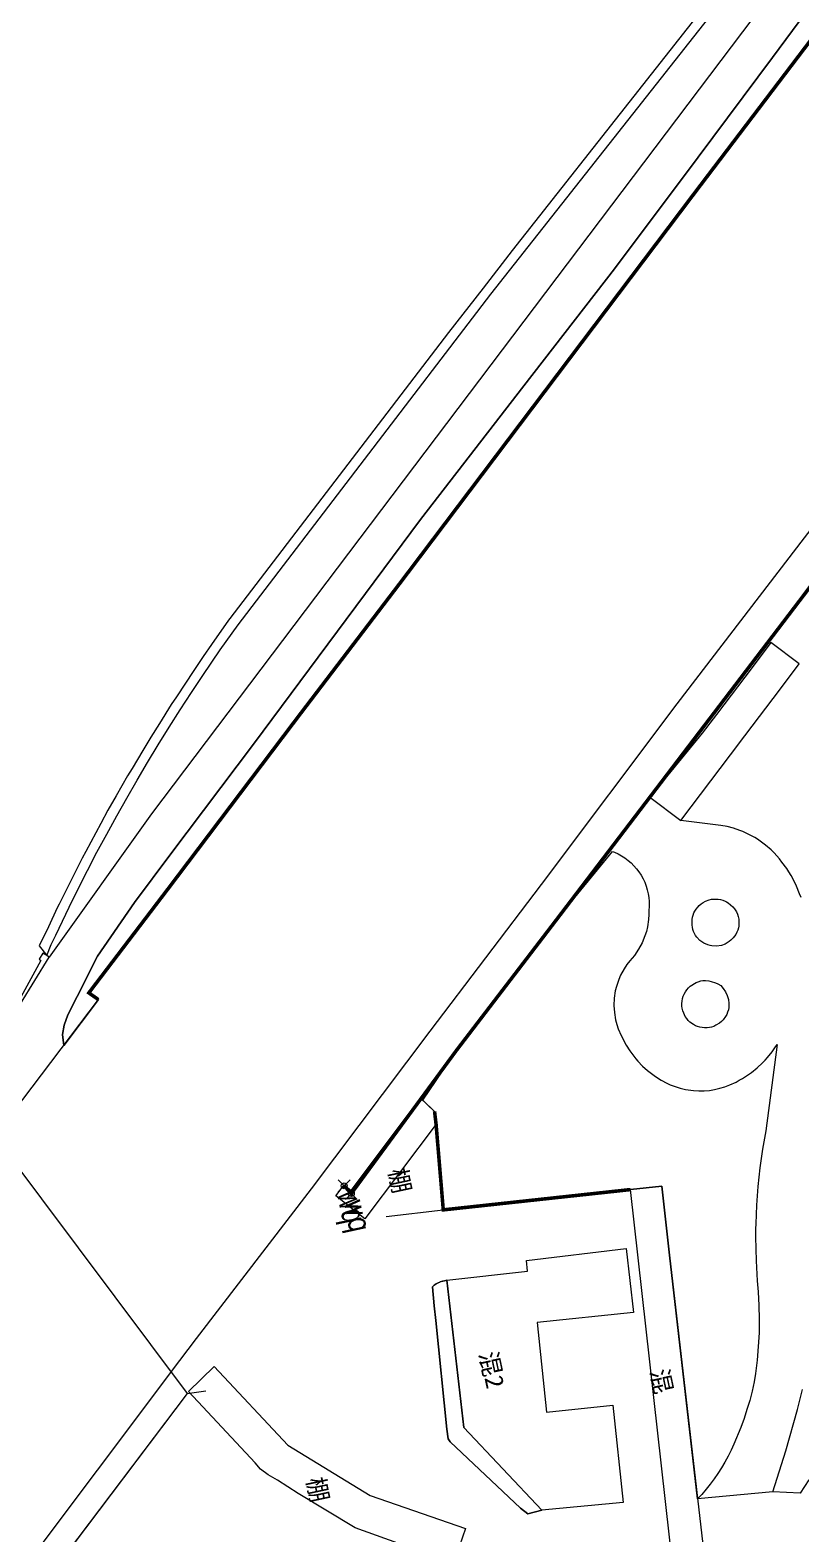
# Model space of a CAD drawing. Extents: x 526875 to 527530, y 3493038 to 3493574.
# Drawn here: x 527038.2 to 527103.5, y 3493333.6 to 3493461.1 of the extents above; entities that cross this region are included whole.
import ezdxf
from ezdxf.enums import TextEntityAlignment as Align

# ---------------------------------------------------------------- set-up
doc = ezdxf.new("R2010")
doc.units = 0
doc.header["$LTSCALE"] = 2
doc.header["$PDMODE"] = 35
doc.header["$PDSIZE"] = 0.5
for name, color, linetype in [('assist', 7, 'CONTINUOUS'), ('DLSS', 7, 'CONTINUOUS'), ('JMD', 7, 'CONTINUOUS'), ('SXSS', 7, 'CONTINUOUS'), ('ZDH', 3, 'CONTINUOUS'), ('交通辅助线_1000', 7, 'CONTINUOUS'), ('交通面_1000', 7, 'CONTINUOUS'), ('围墙', 7, 'CONTINUOUS'), ('植被线_1000', 7, 'CONTINUOUS'), ('植被面_1000', 7, 'CONTINUOUS'), ('面状居民地及垣栅Anno', 7, 'CONTINUOUS')]:
    doc.layers.add(name, color=color, linetype=linetype)
for name, color, linetype, lineweight in [('线状交通及附属设施辅助层', 7, 'CONTINUOUS', 30), ('线状居民地及垣栅辅助层', 7, 'CONTINUOUS', 30), ('线状工矿建（构）筑物及其他设施', 7, 'CONTINUOUS', 30), ('线状植被与土质', 7, 'CONTINUOUS', 30)]:
    doc.layers.add(name, color=color, linetype=linetype, lineweight=lineweight)
doc.styles.add('HZ', font='rs.shx', dxfattribs={"width": 0.8})
doc.styles.add('宋体', font='SimSun.ttf')
doc.styles.add('细等线体', font='', dxfattribs={"width": 0.8})
doc.styles.get('细等线体').set_extended_font_data('迷你简细等线')
doc.linetypes.add('443', pattern='A,9.4,[169,AAA.SHX,S=1,R=0,X=0,Y=0.15],0.6', length=10)

msp = doc.modelspace()

# ---------------------------------------------------------------- linework, layer by layer
at = {"layer": 'assist', "color": 252, "linetype": 'Continuous', "lineweight": 0, "flags": 128}
msp.add_lwpolyline([(527051.47, 3493345.52), (526981.63, 3493253.06), (526960.78, 3493269.55), (527032.96, 3493370.21)], close=True, dxfattribs=at)
at = {"layer": 'DLSS', "color": 252, "linetype": 'Continuous', "lineweight": 0}
for q in [(527053.05, 3493345.74), (526981.63, 3493253.06)]:
    msp.add_line((527051.47, 3493345.52), q, dxfattribs=at)
at = {"layer": 'JMD', "color": 252, "linetype": 'Continuous', "lineweight": 0, "elevation": -3.07}
for points in [[(527066.54, 3493360.32), (527064.07, 3493362.26), (527064.77, 3493363.19), (527065.38, 3493362.73), (527071.25, 3493370.55), (527072.44, 3493369.43), (527072.57, 3493368.33)], [(527095.42, 3493330.52), (527092.66, 3493330.59), (527089.05, 3493362.8), (527091.7, 3493363.09), (527092.36, 3493357.24)], [(527081.14, 3493351.53), (527081.94, 3493343.95), (527087.56, 3493344.54), (527088.43, 3493336.29), (527081.53, 3493335.64), (527074.92, 3493342.65), (527073.48, 3493355.11), (527080.31, 3493355.88), (527080.24, 3493356.78), (527088.68, 3493357.82), (527089.3, 3493352.39)], [(527057.24, 3493339.64), (527051.6, 3493345.7), (527053.75, 3493347.8), (527060, 3493341.14), (527066.99, 3493336.88), (527075.05, 3493334.09), (527074.05, 3493331.15), (527065.71, 3493334.14), (527060.88, 3493337.04), (527059.14, 3493338.17), (527058.34, 3493338.64), (527057.7, 3493339.12)]]:
    msp.add_lwpolyline(points, close=True, dxfattribs=at)
at = {"layer": 'SXSS', "color": 252, "linetype": 'Continuous', "lineweight": 0, "elevation": -3.07}
msp.add_lwpolyline([(527123.21, 3493498.44), (527079.02, 3493442.37), (527076.55, 3493439.19), (527073.63, 3493435.43), (527055.09, 3493411.19), (527054.99, 3493411.06), (527053.55, 3493409), (527052.82, 3493407.97), (527052.04, 3493406.79), (527050.56, 3493404.56), (527050.13, 3493403.91), (527049.12, 3493402.3), (527048.39, 3493401.13), (527047.72, 3493400.01), (527046.8, 3493398.48), (527046.42, 3493397.85), (527045.46, 3493396.16), (527044.76, 3493394.94), (527044.16, 3493393.82), (527042.89, 3493391.46), (527042.58, 3493390.89), (527041.67, 3493389.08), (527040.62, 3493386.99), (527040.47, 3493386.68), (527039.71, 3493385.07), (527038.94, 3493383.45), (527039.57, 3493382.63), (527039.24, 3493382.84), (527038.92, 3493382.32), (527039.08, 3493382.22), (527037.39, 3493379.1)], dxfattribs=at)
at = {"layer": 'ZDH', "linetype": 'Continuous', "lineweight": 0}
for p in [(527064.78, 3493363.12, 16.45), (527065.39, 3493362.47, 16.45)]:
    msp.add_point(p, dxfattribs=at)
at = {"layer": '交通辅助线_1000', "color": 252, "lineweight": 0, "elevation": -3.07}
for points in [[(527015.76, 3493301.61), (527050.84, 3493348.31), (527052.26, 3493350.18), (527062.01, 3493362.86), (527072.07, 3493376.22), (527081.51, 3493388.66), (527092.99, 3493403.96), (527105.37, 3493420.09), (527157.58, 3493489.2)], [(527103.18, 3493467.08), (527048.45, 3493394.65), (527039.79, 3493382.5)], [(527105.7, 3493464.99), (527101.09, 3493458.75), (527094.79, 3493450.3), (527087.68, 3493440.83), (527080.02, 3493430.91), (527071.25, 3493419.59), (527065.77, 3493412.2), (527057.09, 3493400.54), (527050.08, 3493391.26), (527047, 3493387.14), (527043.88, 3493382.59), (527042.14, 3493379.15), (527041.37, 3493377.6), (527041.06, 3493376.73), (527040.92, 3493375.95), (527041.01, 3493375.01)], [(527073.48, 3493355.11), (527073.29, 3493355.08), (527073.14, 3493355.04), (527073.1, 3493355.04), (527072.92, 3493354.97), (527072.88, 3493354.95), (527072.74, 3493354.9), (527072.62, 3493354.83), (527072.57, 3493354.8), (527072.5, 3493354.75), (527072.41, 3493354.7), (527072.26, 3493354.57), (527072.42, 3493352.95), (527072.54, 3493351.71), (527073.49, 3493342.49), (527073.6, 3493341.69), (527073.75, 3493341.41), (527079.72, 3493335.81), (527080.35, 3493335.31), (527081.53, 3493335.64)]]:
    msp.add_lwpolyline(points, dxfattribs=at)
at = {"layer": '交通面_1000', "color": 252, "lineweight": 0, "elevation": -3.07}
msp.add_lwpolyline([(527036.75, 3493369.38), (527043.95, 3493378.9), (527043.14, 3493379.47), (527049.88, 3493388.32), (527060.85, 3493402.83), (527069.67, 3493414.4), (527094.59, 3493447.4), (527106.36, 3493462.89), (527108.72, 3493465.93), (527112.6, 3493471.03), (527150.12, 3493520.64), (527160.27, 3493533.97), (527171.78, 3493549.27), (527175.26, 3493553.84)], dxfattribs=at)
at = {"layer": '围墙', "color": 252, "linetype": '443', "lineweight": 0}
msp.add_line((527068.33, 3493360.52, -3.07), (527073.18, 3493361.08, -3.07), dxfattribs=at)
msp.add_lwpolyline([(527159.92, 3493487.85, 0.3, 0.3, 0), (527121.74, 3493437.04, 0.3, 0.3, 0), (527112.54, 3493424.92, 0.3, 0.3, 0), (527103.8, 3493413.26, 0.3, 0.3, 0), (527082.79, 3493385.69, 0.3, 0.3, 0), (527074.3, 3493374.6, 0.3, 0.3, 0), (527065.39, 3493362.47, 0.3, 0.3, 0), (527064.78, 3493363.12, 0, 0, 0)], format="xyseb", dxfattribs=at)
at = {"layer": '围墙', "color": 252, "linetype": '443', "lineweight": 0, "const_width": 0.3, "elevation": -3.07}
for points in [[(527043.95, 3493378.9), (527043.14, 3493379.47), (527049.88, 3493388.32), (527060.85, 3493402.83), (527069.67, 3493414.4), (527094.59, 3493447.4), (527106.36, 3493462.89), (527108.72, 3493465.93), (527112.6, 3493471.03)], [(527072.44, 3493369.43), (527072.57, 3493368.33), (527073.18, 3493361.08), (527089.05, 3493362.8)]]:
    msp.add_lwpolyline(points, dxfattribs=at)
at = {"layer": '植被线_1000', "color": 252, "lineweight": 0}
msp.add_line((527101.1, 3493337.2, -3.07), (527094.72, 3493336.59, -3.07), dxfattribs=at)
at = {"layer": '植被线_1000', "color": 252, "lineweight": 0, "elevation": -3.07}
for points in [[(527096.77, 3493383.49), (527096.34, 3493383.42), (527095.95, 3493383.45), (527095.79, 3493383.48), (527095.59, 3493383.54), (527095.27, 3493383.68), (527095.09, 3493383.79), (527094.93, 3493383.92), (527094.68, 3493384.18), (527094.57, 3493384.33), (527094.47, 3493384.5), (527094.39, 3493384.67), (527094.33, 3493384.85), (527094.29, 3493385.03), (527094.27, 3493385.22), (527094.28, 3493385.7), (527094.3, 3493385.88), (527094.35, 3493386.06), (527094.41, 3493386.24), (527094.5, 3493386.4), (527094.6, 3493386.56), (527094.74, 3493386.73), (527094.88, 3493386.88), (527095.04, 3493387.02), (527095.21, 3493387.14), (527095.4, 3493387.24), (527095.72, 3493387.35), (527095.92, 3493387.4), (527096.12, 3493387.42), (527096.47, 3493387.41), (527096.68, 3493387.38), (527096.88, 3493387.32), (527097.08, 3493387.24), (527097.19, 3493387.18), (527097.33, 3493387.09), (527097.53, 3493386.94), (527097.71, 3493386.77), (527097.87, 3493386.58), (527098.02, 3493386.35), (527098.11, 3493386.15), (527098.17, 3493385.93), (527098.22, 3493385.71), (527098.24, 3493385.57), (527098.24, 3493385.34), (527098.22, 3493385.12), (527098.2, 3493384.97), (527098.14, 3493384.78), (527098.07, 3493384.6), (527097.98, 3493384.43), (527097.87, 3493384.27), (527097.75, 3493384.12), (527097.56, 3493383.93), (527097.41, 3493383.81), (527097.25, 3493383.7), (527097.08, 3493383.61)], [(527097.25, 3493379.25), (527097.35, 3493378.92), (527097.39, 3493378.56), (527097.37, 3493378.22), (527097.34, 3493378.03), (527097.28, 3493377.84), (527097.21, 3493377.65), (527097.11, 3493377.48), (527096.89, 3493377.18), (527096.75, 3493377.03), (527096.59, 3493376.9), (527096.29, 3493376.72), (527096.1, 3493376.63), (527095.9, 3493376.57), (527095.75, 3493376.54), (527095.54, 3493376.51), (527095.33, 3493376.51), (527095.12, 3493376.53), (527094.92, 3493376.57), (527094.72, 3493376.63), (527094.56, 3493376.69), (527094.38, 3493376.79), (527094.09, 3493376.99), (527093.94, 3493377.13), (527093.81, 3493377.29), (527093.69, 3493377.46), (527093.62, 3493377.6), (527093.56, 3493377.74), (527093.48, 3493377.96), (527093.43, 3493378.18), (527093.41, 3493378.33), (527093.4, 3493378.56), (527093.42, 3493378.78), (527093.45, 3493378.98), (527093.51, 3493379.18), (527093.59, 3493379.37), (527093.7, 3493379.56), (527093.81, 3493379.73), (527093.95, 3493379.89), (527094.11, 3493380.03), (527094.24, 3493380.13), (527094.46, 3493380.27), (527094.62, 3493380.35), (527094.78, 3493380.41), (527095.02, 3493380.49), (527095.19, 3493380.53), (527095.39, 3493380.52), (527095.69, 3493380.49), (527095.88, 3493380.44), (527096.26, 3493380.32), (527096.44, 3493380.24), (527096.7, 3493380.09), (527096.91, 3493379.85), (527097.1, 3493379.56)]]:
    msp.add_lwpolyline(points, close=True, dxfattribs=at)
msp.add_lwpolyline([(527104.17, 3493338.21), (527103.44, 3493337.08), (527101.1, 3493337.2), (527102.22, 3493340.66), (527103.21, 3493344.16), (527103.63, 3493345.86)], dxfattribs=at)
at = {"layer": '植被面_1000', "color": 252, "lineweight": 0, "elevation": -3.07}
for points in [[(527103.18, 3493467.08), (527048.45, 3493394.65), (527039.79, 3493382.5), (527039.57, 3493382.63), (527039.96, 3493383.56), (527040.33, 3493384.36), (527041.46, 3493386.72), (527042.23, 3493388.28), (527043.03, 3493389.84), (527043.83, 3493391.39), (527044.66, 3493392.93), (527045.5, 3493394.46), (527046.36, 3493395.98), (527047.23, 3493397.5), (527048.12, 3493399), (527049.02, 3493400.49), (527049.94, 3493401.98), (527050.88, 3493403.45), (527051.83, 3493404.92), (527052.8, 3493406.37), (527054.28, 3493408.54), (527055.79, 3493410.67), (527077.22, 3493438.68), (527124.07, 3493498.12)], [(527100.74, 3493409.35), (527120.32, 3493435.17), (527158.7, 3493486.23)], [(527106.36, 3493462.89), (527094.59, 3493447.4), (527069.67, 3493414.4), (527060.85, 3493402.83), (527049.88, 3493388.32), (527043.14, 3493379.47), (527043.95, 3493378.9), (527041.01, 3493375.01), (527040.92, 3493375.95), (527041.06, 3493376.73), (527041.37, 3493377.6), (527042.14, 3493379.15), (527043.88, 3493382.59), (527047, 3493387.14), (527050.08, 3493391.26), (527057.09, 3493400.54), (527065.77, 3493412.2), (527071.25, 3493419.59), (527080.02, 3493430.91), (527087.68, 3493440.83), (527094.79, 3493450.3), (527101.09, 3493458.75), (527105.7, 3493464.99)], [(527103.5, 3493387.55), (527103.38, 3493387.87), (527103.13, 3493388.51), (527102.98, 3493388.82), (527102.65, 3493389.43), (527102.48, 3493389.72), (527102.29, 3493390.01), (527101.88, 3493390.56), (527101.67, 3493390.83), (527101.21, 3493391.34), (527100.96, 3493391.58), (527100.5, 3493392), (527100.05, 3493392.33), (527099.81, 3493392.49), (527099.58, 3493392.64), (527099.08, 3493392.9), (527098.57, 3493393.14), (527098.31, 3493393.24), (527097.78, 3493393.42), (527097.24, 3493393.56), (527096.69, 3493393.66), (527093.3, 3493394.07)], [(527104.17, 3493338.21), (527103.44, 3493337.08), (527101.1, 3493337.2), (527102.22, 3493340.66), (527103.21, 3493344.16), (527103.63, 3493345.86)]]:
    msp.add_lwpolyline(points, dxfattribs=at)
for points in [[(527097.05, 3493339.71), (527096.76, 3493339.22), (527096.46, 3493338.75), (527096.14, 3493338.29), (527095.8, 3493337.84), (527095.45, 3493337.4), (527095.08, 3493336.97), (527094.72, 3493336.59), (527092.36, 3493357.24), (527091.7, 3493363.09), (527089.05, 3493362.8), (527073.18, 3493361.08), (527072.57, 3493368.33), (527072.44, 3493369.43), (527071.44, 3493370.38), (527074.3, 3493374.6), (527082.79, 3493385.69), (527087.51, 3493391.46), (527087.69, 3493391.39), (527087.99, 3493391.25), (527088.29, 3493391.09), (527088.57, 3493390.9), (527088.84, 3493390.7), (527089.1, 3493390.48), (527089.33, 3493390.24), (527089.55, 3493389.99), (527089.76, 3493389.72), (527089.94, 3493389.44), (527090.11, 3493389.14), (527090.25, 3493388.84), (527090.37, 3493388.52), (527090.47, 3493388.2), (527090.54, 3493387.87), (527090.6, 3493387.54), (527090.63, 3493387.21), (527090.63, 3493386.87), (527090.6, 3493386.37), (527090.6, 3493386.11), (527090.57, 3493385.7), (527090.48, 3493385.08), (527090.39, 3493384.68), (527090.26, 3493384.29), (527090.03, 3493383.71), (527089.73, 3493383.16), (527089.38, 3493382.65), (527088.98, 3493382.18), (527088.73, 3493381.86), (527088.5, 3493381.52), (527088.21, 3493380.98), (527088.05, 3493380.6), (527087.85, 3493380.02), (527087.76, 3493379.63), (527087.67, 3493379.02), (527087.64, 3493378.41), (527087.68, 3493377.8), (527087.78, 3493377.19), (527087.88, 3493376.8), (527088.01, 3493376.41), (527088.25, 3493375.85), (527088.69, 3493375.03), (527088.99, 3493374.55), (527089.15, 3493374.32), (527089.5, 3493373.88), (527089.68, 3493373.67), (527090.07, 3493373.26), (527090.49, 3493372.89), (527090.93, 3493372.54), (527091.17, 3493372.38), (527091.64, 3493372.08), (527092.14, 3493371.82), (527092.41, 3493371.69), (527092.83, 3493371.53), (527093.27, 3493371.4), (527093.71, 3493371.29), (527094.15, 3493371.22), (527094.38, 3493371.19), (527094.83, 3493371.17), (527095.28, 3493371.18), (527095.73, 3493371.21), (527096.18, 3493371.28), (527096.62, 3493371.38), (527097.05, 3493371.51), (527097.48, 3493371.67), (527098, 3493371.91), (527098.27, 3493372.06), (527098.54, 3493372.21), (527099.05, 3493372.55), (527099.3, 3493372.73), (527099.78, 3493373.12), (527100.24, 3493373.54), (527100.45, 3493373.76), (527100.66, 3493373.99), (527101.05, 3493374.47), (527101.23, 3493374.72), (527101.48, 3493375.1), (527100.51, 3493367.79), (527100.23, 3493366.22), (527100, 3493364.65), (527099.83, 3493363.07), (527099.72, 3493361.49), (527099.66, 3493359.9), (527099.65, 3493359.46), (527099.65, 3493358.8), (527099.7, 3493356.77), (527099.79, 3493355.07), (527099.87, 3493354.14), (527099.93, 3493352.98), (527099.96, 3493351.82), (527099.94, 3493350.66), (527099.88, 3493349.51), (527099.78, 3493348.35), (527099.64, 3493347.2), (527099.52, 3493346.5), (527099.35, 3493345.71), (527099.15, 3493344.93), (527098.92, 3493344.15), (527098.67, 3493343.39), (527098.39, 3493342.63), (527097.81, 3493341.22), (527097.58, 3493340.71), (527097.32, 3493340.2)], [(527094.33, 3493384.85), (527094.29, 3493385.03), (527094.27, 3493385.22), (527094.28, 3493385.7), (527094.3, 3493385.88), (527094.35, 3493386.06), (527094.41, 3493386.24), (527094.5, 3493386.4), (527094.6, 3493386.56), (527094.74, 3493386.73), (527094.88, 3493386.88), (527095.04, 3493387.02), (527095.21, 3493387.14), (527095.4, 3493387.24), (527095.72, 3493387.35), (527095.92, 3493387.4), (527096.12, 3493387.42), (527096.47, 3493387.41), (527096.68, 3493387.38), (527096.88, 3493387.32), (527097.08, 3493387.24), (527097.19, 3493387.18), (527097.33, 3493387.09), (527097.53, 3493386.94), (527097.71, 3493386.77), (527097.87, 3493386.58), (527098.02, 3493386.35), (527098.11, 3493386.15), (527098.17, 3493385.93), (527098.22, 3493385.71), (527098.24, 3493385.57), (527098.24, 3493385.34), (527098.22, 3493385.12), (527098.2, 3493384.97), (527098.14, 3493384.78), (527098.07, 3493384.6), (527097.98, 3493384.43), (527097.87, 3493384.27), (527097.75, 3493384.12), (527097.56, 3493383.93), (527097.41, 3493383.81), (527097.25, 3493383.7), (527097.08, 3493383.61), (527096.77, 3493383.49), (527096.34, 3493383.42), (527095.95, 3493383.45), (527095.79, 3493383.48), (527095.59, 3493383.54), (527095.27, 3493383.68), (527095.09, 3493383.79), (527094.93, 3493383.92), (527094.68, 3493384.18), (527094.57, 3493384.33), (527094.47, 3493384.5), (527094.39, 3493384.67)], [(527093.48, 3493377.96), (527093.43, 3493378.18), (527093.41, 3493378.33), (527093.4, 3493378.56), (527093.42, 3493378.78), (527093.45, 3493378.98), (527093.51, 3493379.18), (527093.59, 3493379.37), (527093.7, 3493379.56), (527093.81, 3493379.73), (527093.95, 3493379.89), (527094.11, 3493380.03), (527094.24, 3493380.13), (527094.46, 3493380.27), (527094.62, 3493380.35), (527094.78, 3493380.41), (527095.02, 3493380.49), (527095.19, 3493380.53), (527095.39, 3493380.52), (527095.69, 3493380.49), (527095.88, 3493380.44), (527096.26, 3493380.32), (527096.44, 3493380.24), (527096.7, 3493380.09), (527096.91, 3493379.85), (527097.1, 3493379.56), (527097.25, 3493379.25), (527097.35, 3493378.92), (527097.39, 3493378.56), (527097.37, 3493378.22), (527097.34, 3493378.03), (527097.28, 3493377.84), (527097.21, 3493377.65), (527097.11, 3493377.48), (527096.89, 3493377.18), (527096.75, 3493377.03), (527096.59, 3493376.9), (527096.29, 3493376.72), (527096.1, 3493376.63), (527095.9, 3493376.57), (527095.75, 3493376.54), (527095.54, 3493376.51), (527095.33, 3493376.51), (527095.12, 3493376.53), (527094.92, 3493376.57), (527094.72, 3493376.63), (527094.56, 3493376.69), (527094.38, 3493376.79), (527094.09, 3493376.99), (527093.94, 3493377.13), (527093.81, 3493377.29), (527093.69, 3493377.46), (527093.62, 3493377.6), (527093.56, 3493377.74)], [(527079.72, 3493335.81), (527073.75, 3493341.41), (527073.6, 3493341.69), (527073.49, 3493342.49), (527072.54, 3493351.71), (527072.42, 3493352.95), (527072.26, 3493354.57), (527072.41, 3493354.7), (527072.5, 3493354.75), (527072.57, 3493354.8), (527072.62, 3493354.83), (527072.74, 3493354.9), (527072.88, 3493354.95), (527072.92, 3493354.97), (527073.1, 3493355.04), (527073.14, 3493355.04), (527073.29, 3493355.08), (527073.48, 3493355.11), (527074.92, 3493342.65), (527081.53, 3493335.64), (527080.35, 3493335.31)]]:
    msp.add_lwpolyline(points, close=True, dxfattribs=at)
at = {"layer": '线状交通及附属设施辅助层', "color": 252, "lineweight": 0, "elevation": -3.07}
for points in [[(527103.18, 3493467.08), (527048.45, 3493394.65), (527039.79, 3493382.5)], [(527105.7, 3493464.99), (527101.09, 3493458.75), (527094.79, 3493450.3), (527087.68, 3493440.83), (527080.02, 3493430.91), (527071.25, 3493419.59), (527065.77, 3493412.2), (527057.09, 3493400.54), (527050.08, 3493391.26), (527047, 3493387.14), (527043.88, 3493382.59), (527042.14, 3493379.15), (527041.37, 3493377.6), (527041.06, 3493376.73), (527040.92, 3493375.95), (527041.01, 3493375.01)], [(527073.48, 3493355.11), (527073.29, 3493355.08), (527073.14, 3493355.04), (527073.1, 3493355.04), (527072.92, 3493354.97), (527072.88, 3493354.95), (527072.74, 3493354.9), (527072.62, 3493354.83), (527072.57, 3493354.8), (527072.5, 3493354.75), (527072.41, 3493354.7), (527072.26, 3493354.57), (527072.42, 3493352.95), (527072.54, 3493351.71), (527073.49, 3493342.49), (527073.6, 3493341.69), (527073.75, 3493341.41), (527079.72, 3493335.81), (527080.35, 3493335.31), (527081.53, 3493335.64)]]:
    msp.add_lwpolyline(points, dxfattribs=at)
at = {"layer": '线状居民地及垣栅辅助层', "color": 252, "lineweight": 0, "elevation": -3.07}
msp.add_lwpolyline([(527093.3, 3493394.07), (527097.53, 3493399.65), (527098.73, 3493401.24), (527101.75, 3493405.23), (527103.35, 3493407.34), (527100.94, 3493409.16), (527099.35, 3493407.05), (527096.33, 3493403.06), (527095.12, 3493401.47), (527090.68, 3493396.05)], close=True, dxfattribs=at)
at = {"layer": '线状工矿建（构）筑物及其他设施', "color": 252, "lineweight": 0}
msp.add_line((527068.33, 3493360.52, -3.07), (527073.18, 3493361.08, -3.07), dxfattribs=at)
at = {"layer": '线状工矿建（构）筑物及其他设施', "color": 252, "lineweight": 0, "elevation": -3.07}
for points in [[(527043.95, 3493378.9), (527043.14, 3493379.47), (527049.88, 3493388.32), (527060.85, 3493402.83), (527069.67, 3493414.4), (527094.59, 3493447.4), (527106.36, 3493462.89), (527108.72, 3493465.93), (527112.6, 3493471.03)], [(527036.93, 3493369.62), (527036.31, 3493371.28), (527035.96, 3493372.48), (527035.74, 3493373.76), (527035.78, 3493374.93), (527036.22, 3493376.47), (527037.36, 3493378.53), (527039.79, 3493382.5)], [(527072.44, 3493369.43), (527072.57, 3493368.33), (527073.18, 3493361.08), (527089.05, 3493362.8)]]:
    msp.add_lwpolyline(points, dxfattribs=at)
at = {"layer": '线状植被与土质', "color": 252, "lineweight": 0}
msp.add_line((527101.1, 3493337.2, -3.07), (527094.72, 3493336.59, -3.07), dxfattribs=at)
at = {"layer": '线状植被与土质', "color": 252, "lineweight": 0, "elevation": -3.07}
for points in [[(527096.77, 3493383.49), (527096.34, 3493383.42), (527095.95, 3493383.45), (527095.79, 3493383.48), (527095.59, 3493383.54), (527095.27, 3493383.68), (527095.09, 3493383.79), (527094.93, 3493383.92), (527094.68, 3493384.18), (527094.57, 3493384.33), (527094.47, 3493384.5), (527094.39, 3493384.67), (527094.33, 3493384.85), (527094.29, 3493385.03), (527094.27, 3493385.22), (527094.28, 3493385.7), (527094.3, 3493385.88), (527094.35, 3493386.06), (527094.41, 3493386.24), (527094.5, 3493386.4), (527094.6, 3493386.56), (527094.74, 3493386.73), (527094.88, 3493386.88), (527095.04, 3493387.02), (527095.21, 3493387.14), (527095.4, 3493387.24), (527095.72, 3493387.35), (527095.92, 3493387.4), (527096.12, 3493387.42), (527096.47, 3493387.41), (527096.68, 3493387.38), (527096.88, 3493387.32), (527097.08, 3493387.24), (527097.19, 3493387.18), (527097.33, 3493387.09), (527097.53, 3493386.94), (527097.71, 3493386.77), (527097.87, 3493386.58), (527098.02, 3493386.35), (527098.11, 3493386.15), (527098.17, 3493385.93), (527098.22, 3493385.71), (527098.24, 3493385.57), (527098.24, 3493385.34), (527098.22, 3493385.12), (527098.2, 3493384.97), (527098.14, 3493384.78), (527098.07, 3493384.6), (527097.98, 3493384.43), (527097.87, 3493384.27), (527097.75, 3493384.12), (527097.56, 3493383.93), (527097.41, 3493383.81), (527097.25, 3493383.7), (527097.08, 3493383.61)], [(527097.25, 3493379.25), (527097.35, 3493378.92), (527097.39, 3493378.56), (527097.37, 3493378.22), (527097.34, 3493378.03), (527097.28, 3493377.84), (527097.21, 3493377.65), (527097.11, 3493377.48), (527096.89, 3493377.18), (527096.75, 3493377.03), (527096.59, 3493376.9), (527096.29, 3493376.72), (527096.1, 3493376.63), (527095.9, 3493376.57), (527095.75, 3493376.54), (527095.54, 3493376.51), (527095.33, 3493376.51), (527095.12, 3493376.53), (527094.92, 3493376.57), (527094.72, 3493376.63), (527094.56, 3493376.69), (527094.38, 3493376.79), (527094.09, 3493376.99), (527093.94, 3493377.13), (527093.81, 3493377.29), (527093.69, 3493377.46), (527093.62, 3493377.6), (527093.56, 3493377.74), (527093.48, 3493377.96), (527093.43, 3493378.18), (527093.41, 3493378.33), (527093.4, 3493378.56), (527093.42, 3493378.78), (527093.45, 3493378.98), (527093.51, 3493379.18), (527093.59, 3493379.37), (527093.7, 3493379.56), (527093.81, 3493379.73), (527093.95, 3493379.89), (527094.11, 3493380.03), (527094.24, 3493380.13), (527094.46, 3493380.27), (527094.62, 3493380.35), (527094.78, 3493380.41), (527095.02, 3493380.49), (527095.19, 3493380.53), (527095.39, 3493380.52), (527095.69, 3493380.49), (527095.88, 3493380.44), (527096.26, 3493380.32), (527096.44, 3493380.24), (527096.7, 3493380.09), (527096.91, 3493379.85), (527097.1, 3493379.56)]]:
    msp.add_lwpolyline(points, close=True, dxfattribs=at)
msp.add_lwpolyline([(527104.17, 3493338.21), (527103.44, 3493337.08), (527101.1, 3493337.2), (527102.22, 3493340.66), (527103.21, 3493344.16), (527103.63, 3493345.86)], dxfattribs=at)

# ---------------------------------------------------------------- texts
at = {"layer": 'ZDH', "linetype": 'Continuous', "lineweight": 0, "width": 0.8}
for style, p in [('细等线体', (527064.15, 3493362.48, 16.45)), ('HZ', (527064.76, 3493361.82, 16.45))]:
    msp.add_text('wq', height=2, rotation=282.1295, dxfattribs=dict(at, style=style)).set_placement(p)
at = {"layer": '面状居民地及垣栅Anno', "color": 252, "lineweight": 0, "style": '宋体'}
for s, p in [('棚', (527068.31, 3493363.3, -3.07)), ('混2', (527076.1, 3493347.27, -3.07)), ('混', (527090.49, 3493346.31, -3.07)), ('棚', (527061.35, 3493337.12, -3.07))]:
    msp.add_text(s, height=1.54, rotation=282.1295, dxfattribs=at).set_placement(p, align=Align.BOTTOM_CENTER)

doc.saveas('drawing.dxf')
